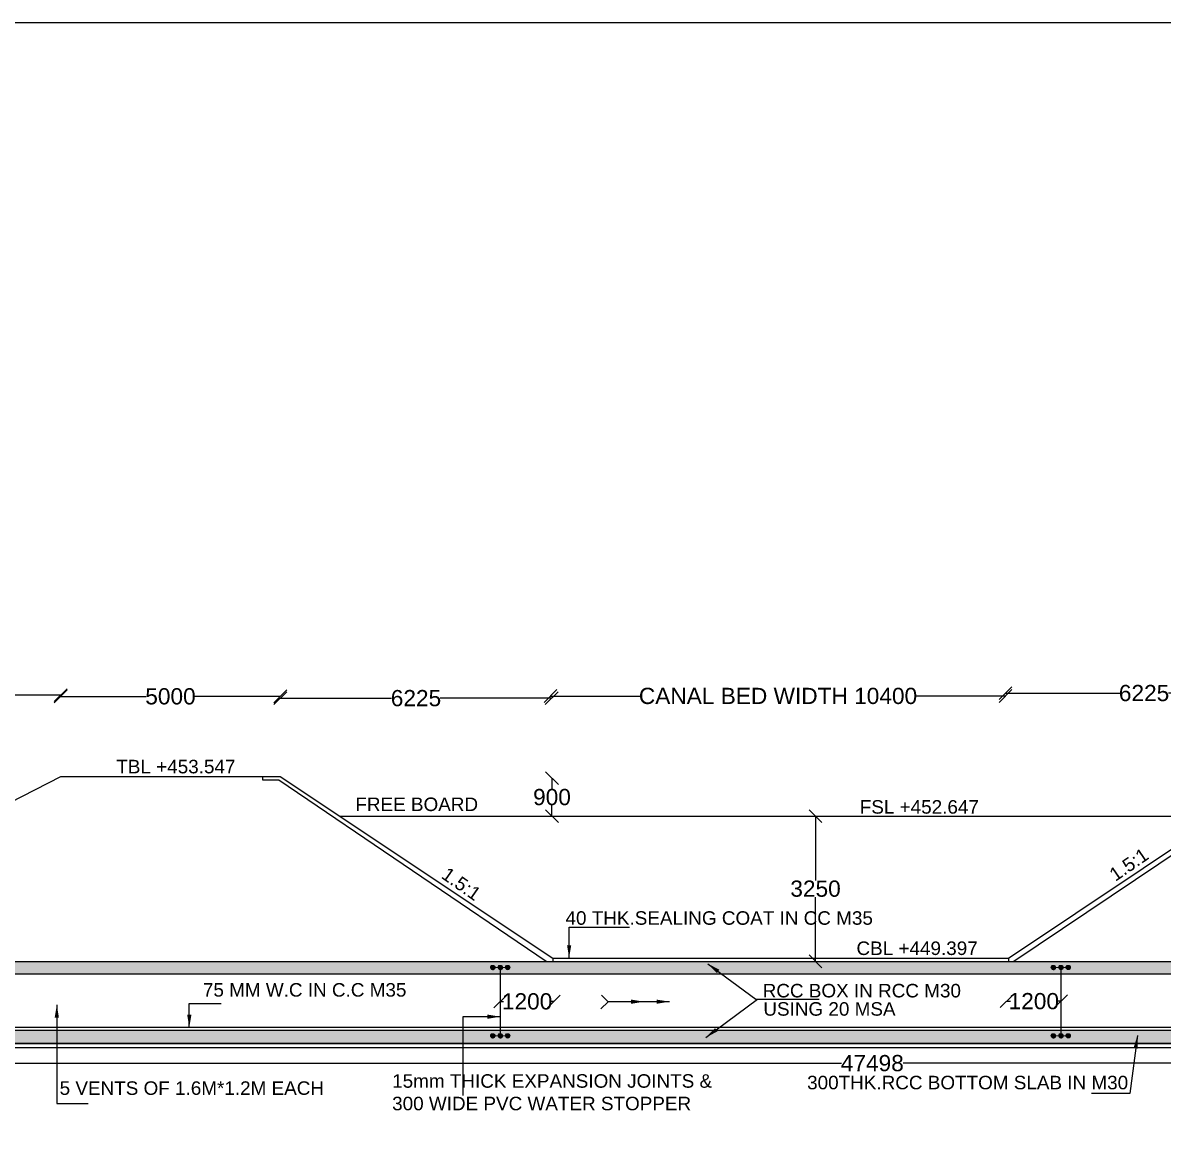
# Model space of a CAD drawing. Header units: millimetres. Extents: x 5124 to 6568637, y 2311 to 91879094.
# Drawn here: x 3647414 to 3655851, y 45949236 to 45957525 of the extents above; entities that cross this region are included whole.
import ezdxf

# ---------------------------------------------------------------- set-up
doc = ezdxf.new("R2010")
doc.units = ezdxf.units.MM
doc.header["$MEASUREMENT"] = 0
for name, color, linetype in [('DIMENSION', 7, 'Continuous'), ('DRAWING', 7, 'Continuous'), ('TEXT', 7, 'Continuous')]:
    doc.layers.add(name, color=color, linetype=linetype)
doc.styles.get("Standard").update_dxf_attribs({"font": 'arial.ttf', "height": 120})
doc.dimstyles.get("Standard").update_dxf_attribs({"dimtxt": 200, "dimasz": 110, "dimexe": 0.18, "dimexo": 0.0625, "dimgap": 0.09, "dimtad": 0, "dimtih": 1, "dimtoh": 1, "dimdec": 0, "dimzin": 0, "dimdsep": 46, "dimtxsty": 'Standard', "dimblk": 'OBLIQUE', "dimcen": 0.09, "dimse1": 1, "dimse2": 1, "dimadec": 0, "dimazin": 0, "dimtfac": 1, "dimtdec": 0, "dimtofl": 0, "dimtmove": 0, "dimatfit": 3, "dimfxl": 1, "dimtolj": 1, "dimtzin": 0, "dimarcsym": 0})
pattern_1 = [(50, (-52365.6, 963.1), (143.45203652, -12.550427), [15, -165]), (355, (-52365.6, 963.1), (-27.7502667, 150.43842674), [12, -132]), (100.4514, (-52353.64, 962.06), (115.70187634, 137.8879084), [12.748038, -140.2284224]), (46.1842, (-52365.6, 1003.1), (213.4482097, -33.10380287), [22.5, -247.5]), (96.6356, (-52347.8, 1000.34), (186.9325411, 194.8235742), [19.1220576, -210.3426]), (351.1842, (-52365.6, 1003.1), (186.932389, 194.8237202), [18, -198]), (21, (-52345.6, 993.1), (119.38141042, -80.52377813), [15, -165]), (326, (-52345.6, 993.1), (48.6630664, 145.030009), [12, -132]), (71.4514, (-52335.65, 986.39), (168.0445257, 64.50609934), [12.748038, -140.2284224]), (37.5, (-52365.595, 963.1), (2.431971063, 66.578770766), [0, -130.4, 0, -134, 0, -132.5]), (7.5, (-52365.595, 963.1), (52.61390749, 78.88234238), [0, -76.4, 0, -127.4, 0, -50.5]), (327.5, (-52410.195, 963.1), (106.764487234, -4.510974347), [0, -50, 0, -156, 0, -207]), (317.5, (-52430.2, 963.1), (116.63723387, 20.02099647), [0, -65, 0, -103.6, 0, -147])]

# ---------------------------------------------------------------- blocks, each defined once
blk = doc.blocks.new('_Oblique')
at = {"color": 0, "linetype": 'ByBlock', "lineweight": -2}
blk.add_line((-0.5, -0.5), (0.5, 0.5), dxfattribs=at)
blk = doc.blocks.new('*D78')
at = {"layer": 'Defpoints', "color": 0, "linetype": 'Continuous', "transparency": 16777216}
for p in [(3645996.8, 45952549.9), (3647693.9, 45952549.9), (3647693.9, 45951947.9)]:
    blk.add_point(p, dxfattribs=at)
at = {"layer": 'DIMENSION', "color": 0, "linetype": 'Continuous', "lineweight": -2, "transparency": 16777216}
for p, q in [((3645996.8, 45952549.9), (3646663.9, 45952549.9)), ((3647693.9, 45952549.9), (3647026.8, 45952549.9))]:
    blk.add_line(p, q, dxfattribs=at)
at = {"layer": 'DIMENSION', "color": 0, "linetype": 'Continuous', "lineweight": -2, "transparency": 16777216, "xscale": 95, "yscale": 95, "zscale": 95, "rotation": 180}
blk.add_blockref('_Oblique', (3645996.8, 45952549.9), dxfattribs=at)
at = {"layer": 'DIMENSION', "color": 0, "linetype": 'Continuous', "lineweight": -2, "transparency": 16777216, "xscale": 95, "yscale": 95, "zscale": 95}
blk.add_blockref('_Oblique', (3647693.9, 45952549.9), dxfattribs=at)
at = {"layer": 'DIMENSION', "color": 0, "linetype": 'Continuous', "transparency": 16777216, "insert": (3646845.3, 45952549.9), "char_height": 120, "attachment_point": 5}
blk.add_mtext('\\A1;4104', dxfattribs=at)
blk = doc.blocks.new('*D79')
at = {"layer": 'Defpoints', "color": 0, "linetype": 'Continuous', "transparency": 16777216}
for p in [(3647693.9, 45952549.9), (3649318.4, 45952541), (3649318.4, 45951947.9)]:
    blk.add_point(p, dxfattribs=at)
at = {"layer": 'DIMENSION', "color": 0, "linetype": 'Continuous', "lineweight": -2, "transparency": 16777216}
for p, q in [((3647693.9, 45952541), (3648327.1, 45952541)), ((3649318.4, 45952541), (3648685.2, 45952541))]:
    blk.add_line(p, q, dxfattribs=at)
at = {"layer": 'DIMENSION', "color": 0, "linetype": 'Continuous', "lineweight": -2, "transparency": 16777216, "xscale": 95, "yscale": 95, "zscale": 95, "rotation": 180}
blk.add_blockref('_Oblique', (3647693.9, 45952541), dxfattribs=at)
at = {"layer": 'DIMENSION', "color": 0, "linetype": 'Continuous', "lineweight": -2, "transparency": 16777216, "xscale": 95, "yscale": 95, "zscale": 95}
blk.add_blockref('_Oblique', (3649318.4, 45952541), dxfattribs=at)
at = {"layer": 'DIMENSION', "color": 0, "linetype": 'Continuous', "transparency": 16777216, "insert": (3648506.1, 45952541), "char_height": 120, "attachment_point": 5}
blk.add_mtext('\\A1;5000', dxfattribs=at)
blk = doc.blocks.new('*D80')
at = {"layer": 'Defpoints', "color": 0, "linetype": 'Continuous', "transparency": 16777216}
for p in [(3649318.4, 45952541), (3651326.5, 45952527.7), (3651326.5, 45952523.2)]:
    blk.add_point(p, dxfattribs=at)
at = {"layer": 'DIMENSION', "color": 0, "linetype": 'Continuous', "lineweight": -2, "transparency": 16777216}
for p, q in [((3649318.4, 45952527.7), (3650142.4, 45952527.7)), ((3651326.5, 45952527.7), (3650502.5, 45952527.7))]:
    blk.add_line(p, q, dxfattribs=at)
at = {"layer": 'DIMENSION', "color": 0, "linetype": 'Continuous', "lineweight": -2, "transparency": 16777216, "xscale": 95, "yscale": 95, "zscale": 95, "rotation": 180}
blk.add_blockref('_Oblique', (3649318.4, 45952527.7), dxfattribs=at)
at = {"layer": 'DIMENSION', "color": 0, "linetype": 'Continuous', "lineweight": -2, "transparency": 16777216, "xscale": 95, "yscale": 95, "zscale": 95}
blk.add_blockref('_Oblique', (3651326.5, 45952527.7), dxfattribs=at)
at = {"layer": 'DIMENSION', "color": 0, "linetype": 'Continuous', "transparency": 16777216, "insert": (3650322.4, 45952527.7), "char_height": 120, "attachment_point": 5}
blk.add_mtext('\\A1;6225', dxfattribs=at)
blk = doc.blocks.new('*D81')
at = {"layer": 'Defpoints', "color": 0, "linetype": 'Continuous', "transparency": 16777216}
for p in [(3651317.8, 45952527.7), (3654683.8, 45952543.9), (3654683.8, 45952543.9)]:
    blk.add_point(p, dxfattribs=at)
at = {"layer": 'DIMENSION', "color": 0, "linetype": 'Continuous', "lineweight": -2, "transparency": 16777216}
for p, q in [((3651317.8, 45952543.9), (3651979.4, 45952543.9)), ((3654683.8, 45952543.9), (3654022.2, 45952543.9))]:
    blk.add_line(p, q, dxfattribs=at)
at = {"layer": 'DIMENSION', "color": 0, "linetype": 'Continuous', "lineweight": -2, "transparency": 16777216, "xscale": 95, "yscale": 95, "zscale": 95, "rotation": 180}
blk.add_blockref('_Oblique', (3651317.8, 45952543.9), dxfattribs=at)
at = {"layer": 'DIMENSION', "color": 0, "linetype": 'Continuous', "lineweight": -2, "transparency": 16777216, "xscale": 95, "yscale": 95, "zscale": 95}
blk.add_blockref('_Oblique', (3654683.8, 45952543.9), dxfattribs=at)
at = {"layer": 'DIMENSION', "color": 0, "linetype": 'Continuous', "transparency": 16777216, "insert": (3653000.8, 45952543.9), "char_height": 120, "attachment_point": 5}
blk.add_mtext('\\A1;CANAL BED WIDTH 10400', dxfattribs=at)
blk = doc.blocks.new('*D82')
at = {"layer": 'Defpoints', "color": 0, "linetype": 'Continuous', "transparency": 16777216}
for p in [(3656699, 45952565.4), (3654683.8, 45952543.9), (3656699, 45951937.4)]:
    blk.add_point(p, dxfattribs=at)
at = {"layer": 'DIMENSION', "color": 0, "linetype": 'Continuous', "lineweight": -2, "transparency": 16777216}
for p, q in [((3654683.8, 45952565.4), (3655529, 45952565.4)), ((3656699, 45952565.4), (3655889.1, 45952565.4))]:
    blk.add_line(p, q, dxfattribs=at)
at = {"layer": 'DIMENSION', "color": 0, "linetype": 'Continuous', "lineweight": -2, "transparency": 16777216, "xscale": 95, "yscale": 95, "zscale": 95, "rotation": 180}
blk.add_blockref('_Oblique', (3654683.8, 45952565.4), dxfattribs=at)
at = {"layer": 'DIMENSION', "color": 0, "linetype": 'Continuous', "lineweight": -2, "transparency": 16777216, "xscale": 95, "yscale": 95, "zscale": 95}
blk.add_blockref('_Oblique', (3656699, 45952565.4), dxfattribs=at)
at = {"layer": 'DIMENSION', "color": 0, "linetype": 'Continuous', "transparency": 16777216, "insert": (3655709, 45952565.4), "char_height": 120, "attachment_point": 5}
blk.add_mtext('\\A1;6225', dxfattribs=at)
blk = doc.blocks.new('*D96')
at = {"layer": 'Defpoints', "color": 0, "linetype": 'Continuous', "transparency": 16777216}
for p in [(3650946.5, 45950284.3), (3651342.6, 45950284.3), (3650946.5, 45949321.2)]:
    blk.add_point(p, dxfattribs=at)
at = {"layer": 'DIMENSION', "color": 0, "linetype": 'Continuous', "lineweight": -2, "transparency": 16777216}
for p, q in [((3650946.5, 45950284.3), (3650971.1, 45950284.3)), ((3651342.6, 45950284.3), (3651318, 45950284.3))]:
    blk.add_line(p, q, dxfattribs=at)
at = {"layer": 'DIMENSION', "color": 0, "linetype": 'Continuous', "lineweight": -2, "transparency": 16777216, "xscale": 95, "yscale": 95, "zscale": 95, "rotation": 180}
blk.add_blockref('_Oblique', (3650946.5, 45950284.3), dxfattribs=at)
at = {"layer": 'DIMENSION', "color": 0, "linetype": 'Continuous', "lineweight": -2, "transparency": 16777216, "xscale": 95, "yscale": 95, "zscale": 95}
blk.add_blockref('_Oblique', (3651342.6, 45950284.3), dxfattribs=at)
at = {"layer": 'DIMENSION', "color": 0, "linetype": 'Continuous', "transparency": 16777216, "insert": (3651144.6, 45950284.3), "char_height": 120, "attachment_point": 5}
blk.add_mtext('\\A1;1200', dxfattribs=at)
blk = doc.blocks.new('*D97')
at = {"layer": 'Defpoints', "color": 0, "linetype": 'Continuous', "transparency": 16777216}
for p in [(3645824.7, 45949837.5), (3661572.2, 45949827.3), (3661572.2, 45948874.4)]:
    blk.add_point(p, dxfattribs=at)
at = {"layer": 'DIMENSION', "color": 0, "linetype": 'Continuous', "lineweight": -2, "transparency": 16777216}
for p, q in [((3645824.7, 45949827.3), (3653470, 45949827.3)), ((3661572.2, 45949827.3), (3653926.9, 45949827.3))]:
    blk.add_line(p, q, dxfattribs=at)
at = {"layer": 'DIMENSION', "color": 0, "linetype": 'Continuous', "lineweight": -2, "transparency": 16777216, "xscale": 95, "yscale": 95, "zscale": 95, "rotation": 180}
blk.add_blockref('_Oblique', (3645824.7, 45949827.3), dxfattribs=at)
at = {"layer": 'DIMENSION', "color": 0, "linetype": 'Continuous', "lineweight": -2, "transparency": 16777216, "xscale": 95, "yscale": 95, "zscale": 95}
blk.add_blockref('_Oblique', (3661572.2, 45949827.3), dxfattribs=at)
at = {"layer": 'DIMENSION', "color": 0, "linetype": 'Continuous', "transparency": 16777216, "insert": (3653698.4, 45949827.3), "char_height": 120, "attachment_point": 5}
blk.add_mtext('\\A1;47498', dxfattribs=at)
blk = doc.blocks.new('*D98')
at = {"layer": 'Defpoints', "color": 0, "linetype": 'Continuous', "transparency": 16777216}
for p in [(3654692.4, 45950286.4), (3654692.4, 45950285.8), (3655094.4, 45950283.1)]:
    blk.add_point(p, dxfattribs=at)
at = {"layer": 'DIMENSION', "color": 0, "linetype": 'Continuous', "lineweight": -2, "transparency": 16777216}
for p, q in [((3654692.4, 45950285.8), (3654720, 45950285.8)), ((3655094.4, 45950285.8), (3655066.9, 45950285.8))]:
    blk.add_line(p, q, dxfattribs=at)
at = {"layer": 'DIMENSION', "color": 0, "linetype": 'Continuous', "lineweight": -2, "transparency": 16777216, "xscale": 95, "yscale": 95, "zscale": 95, "rotation": 180}
blk.add_blockref('_Oblique', (3654692.4, 45950285.8), dxfattribs=at)
at = {"layer": 'DIMENSION', "color": 0, "linetype": 'Continuous', "lineweight": -2, "transparency": 16777216, "xscale": 95, "yscale": 95, "zscale": 95}
blk.add_blockref('_Oblique', (3655094.4, 45950285.8), dxfattribs=at)
at = {"layer": 'DIMENSION', "color": 0, "linetype": 'Continuous', "transparency": 16777216, "insert": (3654893.4, 45950285.8), "char_height": 120, "attachment_point": 5}
blk.add_mtext('\\A1;1200', dxfattribs=at)
blk = doc.blocks.new('*D147')
at = {"layer": 'Defpoints', "color": 0, "linetype": 'Continuous', "transparency": 16777216}
for p in [(3653278.5, 45951655.6), (3653314.1, 45951655.6), (3653280.7, 45950580.6)]:
    blk.add_point(p, dxfattribs=at)
at = {"layer": 'DRAWING', "color": 0, "linetype": 'Continuous', "lineweight": -2, "transparency": 16777216}
for p, q in [((3653278.5, 45951655.6), (3653278.5, 45951179.5)), ((3653278.5, 45950580.6), (3653278.5, 45951056.7))]:
    blk.add_line(p, q, dxfattribs=at)
at = {"layer": 'DRAWING', "color": 0, "linetype": 'Continuous', "lineweight": -2, "transparency": 16777216, "xscale": 95, "yscale": 95, "zscale": 95}
for p, rotation in [((3653278.5, 45951655.6), 90), ((3653278.5, 45950580.6), 270)]:
    blk.add_blockref('_Oblique', p, dxfattribs=dict(at, rotation=rotation))
at = {"layer": 'DRAWING', "color": 0, "linetype": 'Continuous', "transparency": 16777216, "insert": (3653278.5, 45951118.1), "char_height": 120, "attachment_point": 5}
blk.add_mtext('\\A1;3250', dxfattribs=at)
blk = doc.blocks.new('*D148')
at = {"layer": 'Defpoints', "color": 0, "linetype": 'Continuous', "transparency": 16777216}
for p in [(3651317.6, 45951936.2), (3651328.6, 45951936.2), (3651315.4, 45951655.2)]:
    blk.add_point(p, dxfattribs=at)
at = {"layer": 'DRAWING', "color": 0, "linetype": 'Continuous', "lineweight": -2, "transparency": 16777216}
for p, q in [((3651328.6, 45951936.2), (3651328.6, 45951857.1)), ((3651328.6, 45951655.2), (3651328.6, 45951734.3))]:
    blk.add_line(p, q, dxfattribs=at)
at = {"layer": 'DRAWING', "color": 0, "linetype": 'Continuous', "lineweight": -2, "transparency": 16777216, "xscale": 95, "yscale": 95, "zscale": 95}
for p, rotation in [((3651328.6, 45951936.2), 90), ((3651328.6, 45951655.2), 270)]:
    blk.add_blockref('_Oblique', p, dxfattribs=dict(at, rotation=rotation))
at = {"layer": 'DRAWING', "color": 0, "linetype": 'Continuous', "transparency": 16777216, "insert": (3651328.6, 45951795.7), "char_height": 120, "attachment_point": 5}
blk.add_mtext('\\A1;900', dxfattribs=at)

msp = doc.modelspace()

# ---------------------------------------------------------------- hatches: boundary and pattern name
at = {"layer": 'DRAWING', "linetype": 'Continuous'}
h = msp.add_hatch(dxfattribs=at)
h.set_pattern_fill('AR-CONC', color=256, scale=20, style=0)
h.set_pattern_definition(pattern_1)
h.paths.add_polyline_path([(3645996.8, 45951079.1), (3645824.7, 45951079.1), (3645824.7, 45950580.6), (3645996.8, 45950580.6)])
h.paths.add_polyline_path([(3645996.8, 45951079.1), (3645996.8, 45950580.6), (3646257.6, 45950580.6)])
h.paths.add_polyline_path([(3661572.2, 45950486.3), (3661572.2, 45950580.6), (3645824.7, 45950580.6), (3645824.7, 45950486.3)])
h.paths.add_polyline_path([(3650905.8, 45950535.8), (3650931.1, 45950535.8, -1), (3650961.9, 45950535.8), (3650984.8, 45950535.8, -1), (3651015.6, 45950535.8, -1), (3650984.8, 45950535.8), (3650961.9, 45950535.8, -1), (3650931.1, 45950535.8), (3650905.8, 45950535.8, -1), (3650875, 45950535.8, -1)], flags=16)
h.paths.add_polyline_path([(3655053.7, 45950535.8), (3655079.1, 45950535.8, -1), (3655109.8, 45950535.8), (3655132.7, 45950535.8, -1), (3655163.5, 45950535.8, -1), (3655132.7, 45950535.8), (3655109.8, 45950535.8, -1), (3655079.1, 45950535.8), (3655053.7, 45950535.8, -1), (3655022.9, 45950535.8, -1)], flags=16)
h = msp.add_hatch(dxfattribs=at)
h.set_pattern_fill('ANSI31', color=256, style=0)
h.set_pattern_definition([(45, (-52421.73124, 963.10246), (-0.08838834764832, 0.08838834764832), [])])
h.paths.add_polyline_path([(3650875, 45950535.8, 1), (3650905.8, 45950535.8, 1)])
h.paths.add_polyline_path([(3650905.8, 45950030.3, 1), (3650875, 45950030.3, 1)])
h = msp.add_hatch(dxfattribs=at)
h.set_pattern_fill('ANSI31', color=256, style=0)
h.set_pattern_definition([(45, (-52365.59548, 963.10246), (-0.08838834764832, 0.08838834764832), [])])
h.paths.add_polyline_path([(3650931.1, 45950535.8, 1), (3650961.9, 45950535.8, 1)])
h.paths.add_polyline_path([(3650961.9, 45950030.3, 1), (3650931.1, 45950030.3, 1)])
h = msp.add_hatch(dxfattribs=at)
h.set_pattern_fill('ANSI31', color=256, style=0)
h.set_pattern_definition([(45, (-52311.94276, 963.10246), (-0.08838834764832, 0.08838834764832), [])])
h.paths.add_polyline_path([(3650984.8, 45950535.8, 1), (3651015.6, 45950535.8, 1)])
h.paths.add_polyline_path([(3651015.6, 45950030.3, 1), (3650984.8, 45950030.3, 1)])
h = msp.add_hatch(dxfattribs=at)
h.set_pattern_fill('ANSI31', color=256, style=0)
h.set_pattern_definition([(45, (-48273.7966, 963.10246), (-0.08838834764832, 0.08838834764832), [])])
h.paths.add_polyline_path([(3655022.9, 45950535.8, 1), (3655053.7, 45950535.8, 1)])
h.paths.add_polyline_path([(3655053.7, 45950030.3, 1), (3655022.9, 45950030.3, 1)])
h = msp.add_hatch(dxfattribs=at)
h.set_pattern_fill('ANSI31', color=256, style=0)
h.set_pattern_definition([(45, (-48217.66084, 963.10246), (-0.08838834764832, 0.08838834764832), [])])
h.paths.add_polyline_path([(3655079.1, 45950535.8, 1), (3655109.8, 45950535.8, 1)])
h.paths.add_polyline_path([(3655109.8, 45950030.3, 1), (3655079.1, 45950030.3, 1)])
h = msp.add_hatch(dxfattribs=at)
h.set_pattern_fill('ANSI31', color=256, style=0)
h.set_pattern_definition([(45, (-48164.00812, 963.10246), (-0.08838834764832, 0.08838834764832), [])])
h.paths.add_polyline_path([(3655132.7, 45950535.8, 1), (3655163.5, 45950535.8, 1)])
h.paths.add_polyline_path([(3655163.5, 45950030.3, 1), (3655132.7, 45950030.3, 1)])
h = msp.add_hatch(dxfattribs=at)
h.set_pattern_fill('AR-CONC', color=256, scale=20, style=0)
h.set_pattern_definition(pattern_1)
h.paths.add_polyline_path([(3645824.7, 45950069.4), (3645824.7, 45949973.8), (3661572.2, 45949973.8), (3661572.2, 45950069.4)])
h.paths.add_polyline_path([(3650905.8, 45950030.3), (3650931.1, 45950030.3, -1), (3650961.9, 45950030.3), (3650984.8, 45950030.3, -1), (3651015.6, 45950030.3, -1), (3650984.8, 45950030.3), (3650961.9, 45950030.3, -1), (3650931.1, 45950030.3), (3650905.8, 45950030.3, -1), (3650875, 45950030.3, -1)], flags=16)
h.paths.add_polyline_path([(3655053.7, 45950030.3), (3655079.1, 45950030.3, -1), (3655109.8, 45950030.3), (3655132.7, 45950030.3, -1), (3655163.5, 45950030.3, -1), (3655132.7, 45950030.3), (3655109.8, 45950030.3, -1), (3655079.1, 45950030.3), (3655053.7, 45950030.3, -1), (3655022.9, 45950030.3, -1)], flags=16)

# ---------------------------------------------------------------- linework, layer by layer
for p, q in [((3650875, 45950031.4), (3650889.3, 45950045.7)), ((3650875, 45950031.2), (3650889.5, 45950045.7)), ((3650875, 45950031), (3650889.6, 45950045.7)), ((3650875, 45950030.9), (3650889.8, 45950045.7)), ((3650875, 45950030.7), (3650890, 45950045.7)), ((3650875, 45950030.5), (3650890.2, 45950045.7)), ((3650875, 45950030.3), (3650890.4, 45950045.7)), ((3650875, 45950030.1), (3650890.6, 45950045.7)), ((3650875, 45950030), (3650890.7, 45950045.7)), ((3650875, 45950029.8), (3650890.9, 45950045.7)), ((3650875, 45950029.6), (3650891.1, 45950045.7)), ((3650875, 45950029.5), (3650891.2, 45950045.7)), ((3650875, 45950029.3), (3650891.4, 45950045.7)), ((3650875, 45950029.1), (3650891.6, 45950045.7)), ((3650875, 45950031.6), (3650889.1, 45950045.6)), ((3650875, 45950029), (3650891.7, 45950045.6)), ((3650875.1, 45950032.4), (3650888.3, 45950045.6)), ((3650875.1, 45950032.2), (3650888.5, 45950045.6)), ((3650875.1, 45950032), (3650888.7, 45950045.6)), ((3650875.1, 45950031.8), (3650888.9, 45950045.6)), ((3650875.1, 45950028.8), (3650891.9, 45950045.6)), ((3650875.1, 45950028.6), (3650892.1, 45950045.6)), ((3650875.1, 45950028.5), (3650892.2, 45950045.6)), ((3650875.1, 45950028.3), (3650892.4, 45950045.6)), ((3650875.1, 45950028.2), (3650892.5, 45950045.6)), ((3650875.2, 45950033), (3650887.7, 45950045.5)), ((3650875.2, 45950032.8), (3650887.9, 45950045.5)), ((3650875.2, 45950032.6), (3650888.1, 45950045.5)), ((3650875.2, 45950028), (3650892.7, 45950045.5)), ((3650875.2, 45950027.9), (3650892.8, 45950045.5)), ((3650875.2, 45950027.7), (3650893, 45950045.5)), ((3650875.2, 45950027.6), (3650893.1, 45950045.5)), ((3650875.3, 45950033.5), (3650887.2, 45950045.4)), ((3650875.3, 45950033.2), (3650887.4, 45950045.4)), ((3650875.3, 45950027.4), (3650893.3, 45950045.4)), ((3650875.3, 45950027.3), (3650893.4, 45950045.4)), ((3650875.3, 45950027.1), (3650893.6, 45950045.4)), ((3650875.4, 45950033.9), (3650886.8, 45950045.3)), ((3650875.4, 45950033.7), (3650887, 45950045.3)), ((3650875.4, 45950027), (3650893.7, 45950045.3)), ((3650875.4, 45950026.8), (3650893.9, 45950045.3)), ((3650875.4, 45950026.7), (3650894, 45950045.3)), ((3650875.5, 45950034.2), (3650886.5, 45950045.2)), ((3650875.5, 45950026.5), (3650894.1, 45950045.2)), ((3650875.5, 45950026.4), (3650894.3, 45950045.2)), ((3650875.5, 45950026.3), (3650894.4, 45950045.2)), ((3650875.5, 45950034.4), (3650886.3, 45950045.1)), ((3650875.6, 45950034.7), (3650886, 45950045.1)), ((3650875.6, 45950026.1), (3650894.6, 45950045.1)), ((3650875.6, 45950026), (3650894.7, 45950045.1)), ((3650875.6, 45950025.8), (3650894.8, 45950045)), ((3650875.7, 45950034.9), (3650885.8, 45950045)), ((3650875.7, 45950025.7), (3650895, 45950045)), ((3650875.7, 45950025.6), (3650895.1, 45950045)), ((3650875.8, 45950035.2), (3650885.5, 45950044.9)), ((3650875.8, 45950025.4), (3650895.2, 45950044.9)), ((3650875.8, 45950025.3), (3650895.4, 45950044.9)), ((3650875.9, 45950035.4), (3650885.3, 45950044.8)), ((3650875.9, 45950025.2), (3650895.5, 45950044.8)), ((3650875.9, 45950025.1), (3650895.6, 45950044.8)), ((3650876, 45950035.7), (3650885, 45950044.7)), ((3650876, 45950024.9), (3650895.8, 45950044.7)), ((3650876, 45950024.8), (3650895.9, 45950044.7)), ((3650876.1, 45950036), (3650884.7, 45950044.6)), ((3650876.1, 45950024.7), (3650896, 45950044.6)), ((3650876.1, 45950024.5), (3650896.1, 45950044.6)), ((3650876.2, 45950036.3), (3650884.4, 45950044.5)), ((3650876.2, 45950024.4), (3650896.3, 45950044.5)), ((3650876.2, 45950024.3), (3650896.4, 45950044.5)), ((3650876.3, 45950036.6), (3650884.1, 45950044.4)), ((3650876.3, 45950024.2), (3650896.5, 45950044.4)), ((3650876.3, 45950024), (3650896.6, 45950044.4)), ((3650876.4, 45950023.9), (3650896.8, 45950044.3)), ((3650876.4, 45950023.8), (3650896.9, 45950044.3)), ((3650876.5, 45950036.9), (3650883.7, 45950044.2)), ((3650876.5, 45950023.7), (3650897, 45950044.2)), ((3650876.5, 45950023.6), (3650897.1, 45950044.1)), ((3650876.6, 45950023.4), (3650897.2, 45950044.1)), ((3650876.7, 45950037.3), (3650883.4, 45950044)), ((3650876.7, 45950023.3), (3650897.4, 45950044)), ((3650876.7, 45950023.2), (3650897.5, 45950044)), ((3650876.8, 45950023.1), (3650897.6, 45950043.9)), ((3650876.8, 45950023), (3650897.7, 45950043.8)), ((3650876.9, 45950037.7), (3650883, 45950043.8)), ((3650876.9, 45950022.9), (3650897.8, 45950043.8)), ((3650877, 45950022.8), (3650897.9, 45950043.7)), ((3650877, 45950022.6), (3650898, 45950043.7)), ((3650877.1, 45950038.1), (3650882.6, 45950043.6)), ((3650877.1, 45950022.5), (3650898.2, 45950043.6)), ((3650877.2, 45950022.4), (3650898.3, 45950043.5)), ((3650877.2, 45950022.3), (3650898.4, 45950043.5)), ((3650877.3, 45950022.2), (3650898.5, 45950043.4)), ((3650877.4, 45950038.5), (3650882.2, 45950043.3)), ((3650877.4, 45950022.1), (3650898.6, 45950043.3)), ((3650877.4, 45950022), (3650898.7, 45950043.3)), ((3650877.5, 45950021.9), (3650898.8, 45950043.2)), ((3650877.6, 45950021.8), (3650898.9, 45950043.1)), ((3650877.6, 45950021.7), (3650899, 45950043)), ((3650877.7, 45950039), (3650881.6, 45950043)), ((3650877.7, 45950021.6), (3650899.1, 45950043)), ((3650877.8, 45950021.5), (3650899.2, 45950042.9)), ((3650877.9, 45950021.3), (3650899.3, 45950042.8)), ((3650877.9, 45950021.2), (3650899.4, 45950042.7)), ((3650878, 45950021.1), (3650899.5, 45950042.7)), ((3650878.1, 45950021), (3650899.6, 45950042.6)), ((3650878.2, 45950039.7), (3650881, 45950042.5)), ((3650878.2, 45950020.9), (3650899.7, 45950042.5)), ((3650878.2, 45950020.8), (3650899.8, 45950042.4)), ((3650878.3, 45950020.7), (3650899.9, 45950042.4)), ((3650878.4, 45950020.6), (3650900, 45950042.3)), ((3650878.5, 45950020.5), (3650900.1, 45950042.2)), ((3650878.6, 45950020.4), (3650900.2, 45950042.1)), ((3650878.6, 45950020.4), (3650900.3, 45950042)), ((3650878.7, 45950020.3), (3650900.4, 45950042)), ((3650878.8, 45950020.2), (3650900.5, 45950041.9)), ((3650878.9, 45950020.1), (3650900.6, 45950041.8)), ((3650879, 45950020), (3650900.7, 45950041.7)), ((3650879.1, 45950019.9), (3650900.8, 45950041.6)), ((3650879.1, 45950019.8), (3650900.9, 45950041.5)), ((3650879.2, 45950040.9), (3650879.8, 45950041.5)), ((3650879.2, 45950019.7), (3650901, 45950041.5)), ((3650879.3, 45950019.6), (3650901.1, 45950041.4)), ((3650879.4, 45950019.5), (3650901.2, 45950041.3)), ((3650879.5, 45950019.4), (3650901.3, 45950041.2)), ((3650879.6, 45950019.3), (3650901.3, 45950041.1)), ((3650879.7, 45950019.3), (3650901.4, 45950041)), ((3650879.8, 45950019.2), (3650901.5, 45950040.9)), ((3650879.8, 45950019.1), (3650901.6, 45950040.8)), ((3650879.9, 45950019), (3650901.7, 45950040.8)), ((3650880, 45950018.9), (3650901.8, 45950040.7)), ((3650880.1, 45950018.8), (3650901.9, 45950040.6)), ((3650880.2, 45950018.7), (3650901.9, 45950040.5)), ((3650880.3, 45950018.7), (3650902, 45950040.4)), ((3650880.4, 45950018.6), (3650902.1, 45950040.3)), ((3650880.5, 45950018.5), (3650902.2, 45950040.2)), ((3650880.6, 45950018.4), (3650902.3, 45950040.1)), ((3650880.7, 45950018.3), (3650902.3, 45950040)), ((3650880.8, 45950018.3), (3650902.4, 45950039.9)), ((3650880.9, 45950018.2), (3650902.5, 45950039.8)), ((3650881, 45950018.1), (3650902.6, 45950039.7)), ((3650881.1, 45950018), (3650902.7, 45950039.6)), ((3650881.2, 45950018), (3650902.7, 45950039.5)), ((3650881.3, 45950017.9), (3650902.8, 45950039.4)), ((3650881.4, 45950017.8), (3650902.9, 45950039.3)), ((3650881.5, 45950017.7), (3650903, 45950039.2)), ((3650881.6, 45950017.7), (3650903, 45950039.1)), ((3650881.7, 45950017.6), (3650903.1, 45950039)), ((3650881.8, 45950017.5), (3650903.2, 45950038.9)), ((3650881.9, 45950017.4), (3650903.2, 45950038.8)), ((3650882, 45950017.4), (3650903.3, 45950038.7)), ((3650882.1, 45950017.3), (3650903.4, 45950038.6)), ((3650882.2, 45950017.2), (3650903.4, 45950038.4)), ((3650882.4, 45950017.2), (3650903.5, 45950038.3)), ((3650882.5, 45950017.1), (3650903.6, 45950038.2)), ((3650882.6, 45950017), (3650903.6, 45950038.1)), ((3650882.7, 45950017), (3650903.7, 45950038)), ((3650882.8, 45950016.9), (3650903.8, 45950037.9)), ((3650882.9, 45950016.8), (3650903.8, 45950037.8)), ((3650883, 45950016.8), (3650903.9, 45950037.7)), ((3650883.1, 45950016.7), (3650904, 45950037.5)), ((3650883.3, 45950016.7), (3650904, 45950037.4)), ((3650883.4, 45950016.6), (3650904.1, 45950037.3)), ((3650883.5, 45950016.5), (3650904.1, 45950037.2)), ((3650883.6, 45950016.5), (3650904.2, 45950037.1)), ((3650883.7, 45950016.4), (3650904.3, 45950037)), ((3650883.8, 45950016.4), (3650904.3, 45950036.8)), ((3650884, 45950016.3), (3650904.4, 45950036.7)), ((3650884.1, 45950016.3), (3650904.4, 45950036.6)), ((3650884.2, 45950016.2), (3650904.5, 45950036.5)), ((3650884.3, 45950016.2), (3650904.5, 45950036.4)), ((3650884.5, 45950016.1), (3650904.6, 45950036.2)), ((3650884.6, 45950016), (3650904.6, 45950036.1)), ((3650884.7, 45950016), (3650904.7, 45950036)), ((3650884.8, 45950015.9), (3650904.7, 45950035.8)), ((3650885, 45950015.9), (3650904.8, 45950035.7)), ((3650885.1, 45950015.9), (3650904.8, 45950035.6)), ((3650885.2, 45950015.8), (3650904.9, 45950035.5)), ((3650885.4, 45950015.8), (3650904.9, 45950035.3)), ((3650885.5, 45950015.7), (3650905, 45950035.2)), ((3650885.6, 45950015.7), (3650905, 45950035.1)), ((3650885.8, 45950015.6), (3650905.1, 45950034.9)), ((3650885.9, 45950015.6), (3650905.1, 45950034.8)), ((3650886, 45950015.5), (3650905.1, 45950034.7)), ((3650886.2, 45950015.5), (3650905.2, 45950034.5)), ((3650886.3, 45950015.5), (3650905.2, 45950034.4)), ((3650886.4, 45950015.4), (3650905.3, 45950034.2)), ((3650886.6, 45950015.4), (3650905.3, 45950034.1)), ((3650886.7, 45950015.4), (3650905.3, 45950034)), ((3650886.9, 45950015.3), (3650905.4, 45950033.8)), ((3650887, 45950015.3), (3650905.4, 45950033.7)), ((3650887.2, 45950015.3), (3650905.4, 45950033.5)), ((3650887.3, 45950015.2), (3650905.5, 45950033.4)), ((3650887.4, 45950015.2), (3650905.5, 45950033.2)), ((3650887.6, 45950015.2), (3650905.5, 45950033.1)), ((3650887.7, 45950015.1), (3650905.5, 45950032.9)), ((3650887.9, 45950015.1), (3650905.6, 45950032.8)), ((3650888, 45950015.1), (3650905.6, 45950032.6)), ((3650888.2, 45950015.1), (3650905.6, 45950032.5)), ((3650888.4, 45950015), (3650905.6, 45950032.3)), ((3650888.5, 45950015), (3650905.7, 45950032.2)), ((3650888.7, 45950015), (3650905.7, 45950032)), ((3650888.8, 45950015), (3650905.7, 45950031.9)), ((3650889, 45950015), (3650905.7, 45950031.7)), ((3650889.2, 45950015), (3650905.7, 45950031.5)), ((3650889.3, 45950015), (3650905.7, 45950031.4)), ((3650889.5, 45950014.9), (3650905.7, 45950031.2)), ((3650889.7, 45950014.9), (3650905.8, 45950031)), ((3650889.8, 45950014.9), (3650905.8, 45950030.9)), ((3650890, 45950014.9), (3650905.8, 45950030.7)), ((3650890.2, 45950014.9), (3650905.8, 45950030.5)), ((3650890.3, 45950014.9), (3650905.8, 45950030.3)), ((3650890.5, 45950014.9), (3650905.8, 45950030.2)), ((3650890.7, 45950014.9), (3650905.8, 45950030)), ((3650890.9, 45950014.9), (3650905.8, 45950029.8)), ((3650891.1, 45950014.9), (3650905.8, 45950029.6)), ((3650891.3, 45950014.9), (3650905.7, 45950029.4)), ((3650891.4, 45950015), (3650905.7, 45950029.2)), ((3650891.6, 45950015), (3650905.7, 45950029.1)), ((3650891.8, 45950015), (3650905.7, 45950028.9)), ((3650892, 45950015), (3650905.7, 45950028.7)), ((3650892.2, 45950015), (3650905.7, 45950028.5)), ((3650892.4, 45950015.1), (3650905.6, 45950028.3)), ((3650892.6, 45950015.1), (3650905.6, 45950028.1)), ((3650892.8, 45950015.1), (3650905.6, 45950027.8)), ((3650893.1, 45950015.1), (3650905.5, 45950027.6)), ((3650893.3, 45950015.2), (3650905.5, 45950027.4)), ((3650893.5, 45950015.2), (3650905.5, 45950027.2)), ((3650893.7, 45950015.3), (3650905.4, 45950027)), ((3650893.9, 45950015.3), (3650905.4, 45950026.7)), ((3650894.2, 45950015.4), (3650905.3, 45950026.5)), ((3650894.4, 45950015.5), (3650905.2, 45950026.3)), ((3650894.7, 45950015.5), (3650905.2, 45950026)), ((3650894.9, 45950015.6), (3650905.1, 45950025.8)), ((3650895.2, 45950015.7), (3650905, 45950025.5)), ((3650895.4, 45950015.8), (3650904.9, 45950025.2)), ((3650895.7, 45950015.9), (3650904.8, 45950025)), ((3650896, 45950016), (3650904.7, 45950024.7)), ((3650896.3, 45950016.1), (3650904.6, 45950024.4)), ((3650896.6, 45950016.2), (3650904.5, 45950024.1)), ((3650896.9, 45950016.4), (3650904.3, 45950023.7)), ((3650897.3, 45950016.6), (3650904.1, 45950023.4)), ((3650897.7, 45950016.7), (3650903.9, 45950023)), ((3650898.1, 45950017), (3650903.7, 45950022.6)), ((3650898.5, 45950017.2), (3650903.5, 45950022.2)), ((3650899, 45950017.6), (3650903.1, 45950021.7)), ((3650984.8, 45950031.4), (3650999.1, 45950045.7)), ((3650984.8, 45950031.2), (3650999.3, 45950045.7)), ((3650984.8, 45950031), (3650999.4, 45950045.7)), ((3650984.8, 45950030.9), (3650999.6, 45950045.7)), ((3650984.8, 45950030.7), (3650999.8, 45950045.7)), ((3650984.8, 45950030.5), (3651000, 45950045.7)), ((3650984.8, 45950030.3), (3651000.2, 45950045.7)), ((3650984.8, 45950030.1), (3651000.3, 45950045.7)), ((3650984.8, 45950030), (3651000.5, 45950045.7)), ((3650984.8, 45950029.8), (3651000.7, 45950045.7)), ((3650984.8, 45950029.6), (3651000.9, 45950045.7)), ((3650984.8, 45950029.5), (3651001, 45950045.7)), ((3650984.8, 45950029.3), (3651001.2, 45950045.7)), ((3650984.8, 45950029.1), (3651001.4, 45950045.7)), ((3650984.8, 45950031.8), (3650998.7, 45950045.6)), ((3650984.8, 45950031.6), (3650998.9, 45950045.6)), ((3650984.8, 45950029), (3651001.5, 45950045.6)), ((3650984.8, 45950028.8), (3651001.7, 45950045.6)), ((3650984.9, 45950032.4), (3650998.1, 45950045.6)), ((3650984.9, 45950032.2), (3650998.3, 45950045.6)), ((3650984.9, 45950032), (3650998.5, 45950045.6)), ((3650984.9, 45950028.6), (3651001.8, 45950045.6)), ((3650984.9, 45950028.5), (3651002, 45950045.6)), ((3650984.9, 45950028.3), (3651002.2, 45950045.6)), ((3650984.9, 45950028.2), (3651002.3, 45950045.6)), ((3650984.9, 45950032.6), (3650997.9, 45950045.5)), ((3650984.9, 45950028), (3651002.5, 45950045.5)), ((3650985, 45950033), (3650997.4, 45950045.5)), ((3650985, 45950032.8), (3650997.7, 45950045.5)), ((3650985, 45950027.9), (3651002.6, 45950045.5)), ((3650985, 45950027.7), (3651002.8, 45950045.5)), ((3650985, 45950027.6), (3651002.9, 45950045.5)), ((3650985.1, 45950033.5), (3650997, 45950045.4)), ((3650985.1, 45950033.2), (3650997.2, 45950045.4)), ((3650985.1, 45950027.4), (3651003.1, 45950045.4)), ((3650985.1, 45950027.3), (3651003.2, 45950045.4)), ((3650985.1, 45950027.1), (3651003.4, 45950045.4)), ((3650985.1, 45950027), (3651003.5, 45950045.3)), ((3650985.2, 45950033.9), (3650996.5, 45950045.3)), ((3650985.2, 45950033.7), (3650996.8, 45950045.3)), ((3650985.2, 45950026.8), (3651003.7, 45950045.3)), ((3650985.2, 45950026.7), (3651003.8, 45950045.3)), ((3650985.2, 45950026.5), (3651003.9, 45950045.2)), ((3650985.3, 45950034.2), (3650996.3, 45950045.2)), ((3650985.3, 45950026.4), (3651004.1, 45950045.2)), ((3650985.3, 45950026.3), (3651004.2, 45950045.2)), ((3650985.3, 45950034.4), (3650996.1, 45950045.1)), ((3650985.4, 45950034.7), (3650995.8, 45950045.1)), ((3650985.4, 45950026.1), (3651004.4, 45950045.1)), ((3650985.4, 45950026), (3651004.5, 45950045.1)), ((3650985.4, 45950025.8), (3651004.6, 45950045)), ((3650985.5, 45950034.9), (3650995.6, 45950045)), ((3650985.5, 45950025.7), (3651004.8, 45950045)), ((3650985.5, 45950025.6), (3651004.9, 45950045)), ((3650985.6, 45950035.2), (3650995.3, 45950044.9)), ((3650985.6, 45950025.4), (3651005, 45950044.9)), ((3650985.6, 45950025.3), (3651005.2, 45950044.9)), ((3650985.7, 45950035.4), (3650995, 45950044.8)), ((3650985.7, 45950025.2), (3651005.3, 45950044.8)), ((3650985.7, 45950025.1), (3651005.4, 45950044.8)), ((3650985.7, 45950024.9), (3651005.6, 45950044.7)), ((3650985.8, 45950035.7), (3650994.8, 45950044.7)), ((3650985.8, 45950024.8), (3651005.7, 45950044.7)), ((3650985.8, 45950024.7), (3651005.8, 45950044.6)), ((3650985.9, 45950036), (3650994.5, 45950044.6)), ((3650985.9, 45950024.5), (3651005.9, 45950044.6)), ((3650985.9, 45950024.4), (3651006.1, 45950044.5)), ((3650986, 45950036.3), (3650994.2, 45950044.5)), ((3650986, 45950024.3), (3651006.2, 45950044.5)), ((3650986.1, 45950036.6), (3650993.9, 45950044.4)), ((3650986.1, 45950024.2), (3651006.3, 45950044.4)), ((3650986.1, 45950024), (3651006.4, 45950044.4)), ((3650986.2, 45950023.9), (3651006.6, 45950044.3)), ((3650986.2, 45950023.8), (3651006.7, 45950044.3)), ((3650986.3, 45950036.9), (3650993.5, 45950044.2)), ((3650986.3, 45950023.7), (3651006.8, 45950044.2)), ((3650986.3, 45950023.6), (3651006.9, 45950044.1)), ((3650986.4, 45950023.4), (3651007, 45950044.1)), ((3650986.4, 45950023.3), (3651007.2, 45950044)), ((3650986.4, 45950037.3), (3650993.2, 45950044)), ((3650986.5, 45950023.2), (3651007.3, 45950044)), ((3650986.6, 45950023.1), (3651007.4, 45950043.9)), ((3650986.6, 45950037.7), (3650992.8, 45950043.8)), ((3650986.6, 45950023), (3651007.5, 45950043.8)), ((3650986.7, 45950022.9), (3651007.6, 45950043.8)), ((3650986.8, 45950022.8), (3651007.7, 45950043.7)), ((3650986.8, 45950022.6), (3651007.8, 45950043.7)), ((3650986.9, 45950038.1), (3650992.4, 45950043.6)), ((3650986.9, 45950022.5), (3651008, 45950043.6)), ((3650987, 45950022.4), (3651008.1, 45950043.5)), ((3650987, 45950022.3), (3651008.2, 45950043.5)), ((3650987.1, 45950022.2), (3651008.3, 45950043.4)), ((3650987.1, 45950038.5), (3650992, 45950043.3)), ((3650987.2, 45950022.1), (3651008.4, 45950043.3)), ((3650987.2, 45950022), (3651008.5, 45950043.3)), ((3650987.3, 45950021.9), (3651008.6, 45950043.2)), ((3650987.4, 45950021.8), (3651008.7, 45950043.1)), ((3650987.4, 45950021.7), (3651008.8, 45950043)), ((3650987.5, 45950039), (3650991.4, 45950043)), ((3650987.5, 45950021.6), (3651008.9, 45950043)), ((3650987.6, 45950021.5), (3651009, 45950042.9)), ((3650987.7, 45950021.3), (3651009.1, 45950042.8)), ((3650987.7, 45950021.2), (3651009.2, 45950042.7)), ((3650987.8, 45950021.1), (3651009.3, 45950042.7)), ((3650987.9, 45950021), (3651009.4, 45950042.6)), ((3650988, 45950039.7), (3650990.8, 45950042.5)), ((3650988, 45950020.9), (3651009.5, 45950042.5)), ((3650988, 45950020.8), (3651009.6, 45950042.4)), ((3650988.1, 45950020.7), (3651009.7, 45950042.4)), ((3650988.2, 45950020.6), (3651009.8, 45950042.3)), ((3650988.3, 45950020.5), (3651009.9, 45950042.2)), ((3650988.3, 45950020.4), (3651010, 45950042.1)), ((3650988.4, 45950020.4), (3651010.1, 45950042)), ((3650988.5, 45950020.3), (3651010.2, 45950042)), ((3650988.6, 45950020.2), (3651010.3, 45950041.9)), ((3650988.7, 45950020.1), (3651010.4, 45950041.8)), ((3650988.8, 45950020), (3651010.5, 45950041.7)), ((3650988.8, 45950019.9), (3651010.6, 45950041.6)), ((3650988.9, 45950019.8), (3651010.7, 45950041.5)), ((3650989, 45950040.9), (3650989.6, 45950041.5)), ((3650989, 45950019.7), (3651010.8, 45950041.5)), ((3650989.1, 45950019.6), (3651010.9, 45950041.4)), ((3650989.2, 45950019.5), (3651011, 45950041.3)), ((3650989.3, 45950019.4), (3651011, 45950041.2)), ((3650989.4, 45950019.3), (3651011.1, 45950041.1)), ((3650989.5, 45950019.3), (3651011.2, 45950041)), ((3650989.5, 45950019.2), (3651011.3, 45950040.9)), ((3650989.6, 45950019.1), (3651011.4, 45950040.8)), ((3650989.7, 45950019), (3651011.5, 45950040.8)), ((3650989.8, 45950018.9), (3651011.6, 45950040.7)), ((3650989.9, 45950018.8), (3651011.6, 45950040.6)), ((3650990, 45950018.7), (3651011.7, 45950040.5)), ((3650990.1, 45950018.7), (3651011.8, 45950040.4)), ((3650990.2, 45950018.6), (3651011.9, 45950040.3)), ((3650990.3, 45950018.5), (3651012, 45950040.2)), ((3650990.4, 45950018.4), (3651012.1, 45950040.1)), ((3650990.5, 45950018.3), (3651012.1, 45950040)), ((3650990.6, 45950018.3), (3651012.2, 45950039.9)), ((3650990.7, 45950018.2), (3651012.3, 45950039.8)), ((3650990.8, 45950018.1), (3651012.4, 45950039.7)), ((3650990.9, 45950018), (3651012.4, 45950039.6)), ((3650991, 45950018), (3651012.5, 45950039.5)), ((3650991.1, 45950017.9), (3651012.6, 45950039.4)), ((3650991.2, 45950017.8), (3651012.7, 45950039.3)), ((3650991.3, 45950017.7), (3651012.7, 45950039.2)), ((3650991.4, 45950017.7), (3651012.8, 45950039.1)), ((3650991.5, 45950017.6), (3651012.9, 45950039)), ((3650991.6, 45950017.5), (3651013, 45950038.9)), ((3650991.7, 45950017.4), (3651013, 45950038.8)), ((3650991.8, 45950017.4), (3651013.1, 45950038.7)), ((3650991.9, 45950017.3), (3651013.2, 45950038.6)), ((3650992, 45950017.2), (3651013.2, 45950038.4)), ((3650992.1, 45950017.2), (3651013.3, 45950038.3)), ((3650992.3, 45950017.1), (3651013.4, 45950038.2)), ((3650992.4, 45950017), (3651013.4, 45950038.1)), ((3650992.5, 45950017), (3651013.5, 45950038)), ((3650992.6, 45950016.9), (3651013.6, 45950037.9)), ((3650992.7, 45950016.8), (3651013.6, 45950037.8)), ((3650992.8, 45950016.8), (3651013.7, 45950037.7)), ((3650992.9, 45950016.7), (3651013.8, 45950037.5)), ((3650993, 45950016.7), (3651013.8, 45950037.4)), ((3650993.2, 45950016.6), (3651013.9, 45950037.3)), ((3650993.3, 45950016.5), (3651013.9, 45950037.2)), ((3650993.4, 45950016.5), (3651014, 45950037.1)), ((3650993.5, 45950016.4), (3651014, 45950037)), ((3650993.6, 45950016.4), (3651014.1, 45950036.8)), ((3650993.8, 45950016.3), (3651014.2, 45950036.7)), ((3650993.9, 45950016.3), (3651014.2, 45950036.6)), ((3650994, 45950016.2), (3651014.3, 45950036.5)), ((3650994.1, 45950016.2), (3651014.3, 45950036.4)), ((3650994.2, 45950016.1), (3651014.4, 45950036.2)), ((3650994.4, 45950016), (3651014.4, 45950036.1)), ((3650994.5, 45950016), (3651014.5, 45950036)), ((3650994.6, 45950015.9), (3651014.5, 45950035.8)), ((3650994.8, 45950015.9), (3651014.6, 45950035.7)), ((3650994.9, 45950015.9), (3651014.6, 45950035.6)), ((3650995, 45950015.8), (3651014.7, 45950035.5)), ((3650995.1, 45950015.8), (3651014.7, 45950035.3)), ((3650995.3, 45950015.7), (3651014.8, 45950035.2)), ((3650995.4, 45950015.7), (3651014.8, 45950035.1)), ((3650995.5, 45950015.6), (3651014.8, 45950034.9)), ((3650995.7, 45950015.6), (3651014.9, 45950034.8)), ((3650995.8, 45950015.5), (3651014.9, 45950034.7)), ((3650996, 45950015.5), (3651015, 45950034.5)), ((3650996.1, 45950015.5), (3651015, 45950034.4)), ((3650996.2, 45950015.4), (3651015, 45950034.2)), ((3650996.4, 45950015.4), (3651015.1, 45950034.1)), ((3650996.5, 45950015.4), (3651015.1, 45950034)), ((3650996.7, 45950015.3), (3651015.2, 45950033.8)), ((3650996.8, 45950015.3), (3651015.2, 45950033.7)), ((3650996.9, 45950015.3), (3651015.2, 45950033.5)), ((3650997.1, 45950015.2), (3651015.2, 45950033.4)), ((3650997.2, 45950015.2), (3651015.3, 45950033.2)), ((3650997.4, 45950015.2), (3651015.3, 45950033.1)), ((3650997.5, 45950015.1), (3651015.3, 45950032.9)), ((3650997.7, 45950015.1), (3651015.4, 45950032.8)), ((3650997.8, 45950015.1), (3651015.4, 45950032.6)), ((3650998, 45950015.1), (3651015.4, 45950032.5)), ((3650998.1, 45950015), (3651015.4, 45950032.3)), ((3650998.3, 45950015), (3651015.4, 45950032.2)), ((3650998.5, 45950015), (3651015.5, 45950032)), ((3650998.6, 45950015), (3651015.5, 45950031.9)), ((3650998.8, 45950015), (3651015.5, 45950031.7)), ((3650998.9, 45950015), (3651015.5, 45950031.5)), ((3650999.1, 45950015), (3651015.5, 45950031.4)), ((3650999.3, 45950014.9), (3651015.5, 45950031.2)), ((3650999.4, 45950014.9), (3651015.5, 45950031)), ((3650999.6, 45950014.9), (3651015.6, 45950030.9)), ((3650999.8, 45950014.9), (3651015.6, 45950030.7)), ((3651000, 45950014.9), (3651015.6, 45950030.5)), ((3651000.1, 45950014.9), (3651015.6, 45950030.3)), ((3651000.3, 45950014.9), (3651015.6, 45950030.2)), ((3651000.5, 45950014.9), (3651015.6, 45950030)), ((3651000.7, 45950014.9), (3651015.6, 45950029.8)), ((3651000.9, 45950014.9), (3651015.5, 45950029.6)), ((3651001, 45950014.9), (3651015.5, 45950029.4)), ((3651001.2, 45950015), (3651015.5, 45950029.2)), ((3651001.4, 45950015), (3651015.5, 45950029.1)), ((3651001.6, 45950015), (3651015.5, 45950028.9)), ((3651001.8, 45950015), (3651015.5, 45950028.7)), ((3651002, 45950015), (3651015.4, 45950028.5)), ((3651002.2, 45950015.1), (3651015.4, 45950028.3)), ((3651002.4, 45950015.1), (3651015.4, 45950028.1)), ((3651002.6, 45950015.1), (3651015.4, 45950027.8)), ((3651002.8, 45950015.1), (3651015.3, 45950027.6)), ((3651003.1, 45950015.2), (3651015.3, 45950027.4)), ((3651003.3, 45950015.2), (3651015.2, 45950027.2)), ((3651003.5, 45950015.3), (3651015.2, 45950027)), ((3651003.7, 45950015.3), (3651015.1, 45950026.7)), ((3651004, 45950015.4), (3651015.1, 45950026.5)), ((3651004.2, 45950015.5), (3651015, 45950026.3)), ((3651004.5, 45950015.5), (3651015, 45950026)), ((3651004.7, 45950015.6), (3651014.9, 45950025.8)), ((3651005, 45950015.7), (3651014.8, 45950025.5)), ((3651005.2, 45950015.8), (3651014.7, 45950025.2)), ((3651005.5, 45950015.9), (3651014.6, 45950025)), ((3651005.8, 45950016), (3651014.5, 45950024.7)), ((3651006.1, 45950016.1), (3651014.4, 45950024.4)), ((3651006.4, 45950016.2), (3651014.2, 45950024.1)), ((3651006.7, 45950016.4), (3651014.1, 45950023.7)), ((3651007.1, 45950016.6), (3651013.9, 45950023.4)), ((3651007.4, 45950016.7), (3651013.7, 45950023)), ((3651007.8, 45950017), (3651013.5, 45950022.6)), ((3651008.3, 45950017.2), (3651013.2, 45950022.2)), ((3651008.8, 45950017.6), (3651012.9, 45950021.7)), ((3650899.6, 45950018), (3650902.7, 45950021.1)), ((3650900.5, 45950018.8), (3650901.9, 45950020.1)), ((3651009.4, 45950018), (3651012.5, 45950021.1)), ((3651010.3, 45950018.8), (3651011.7, 45950020.1))]:
    msp.add_line(p, q, dxfattribs=at)
for points in [[(3676048.7, 45957524.5), (3637644.4, 45957524.5), (3637644.4, 45930559.1), (3676048.7, 45930559.1)], [(3661572.2, 45950069.4), (3645824.7, 45950069.4), (3645824.7, 45949973.8), (3661572.2, 45949973.8)]]:
    msp.add_lwpolyline(points, close=True, dxfattribs=at)
for points in [[(3645996.8, 45951079.1), (3647693.9, 45951947.9), (3649318.4, 45951947.9), (3651334.8, 45950605.5), (3651334.8, 45950580.6)], [(3651284.8, 45950580.6), (3649308.6, 45951920.5), (3649190.3, 45951920.5), (3649190.3, 45951947.9)], [(3654706.9, 45950605.5), (3656699, 45951937.4), (3656840.2, 45951937.4), (3659513, 45951937.4), (3661403.6, 45950990.2)], [(3656840.2, 45951937.4), (3656840.2, 45951904.5), (3656719.5, 45951904.5), (3654746.4, 45950580.6)], [(3649758.4, 45951654.9), (3656278.5, 45951656.2)], [(3645824.7, 45950580.6), (3661572.2, 45950580.6)], [(3661572.2, 45950580.6), (3661572.2, 45950486.3), (3645824.7, 45950486.3), (3645824.7, 45950580.6)], [(3651334.8, 45950605.5), (3654706.9, 45950605.5), (3654706.9, 45950580.6)], [(3651744.2, 45950282.6), (3651691, 45950230.7)], [(3651744.2, 45950282.6), (3651694.9, 45950331.4)], [(3664458.1, 45950090.9), (3643286.1, 45950090.9)], [(3664875.6, 45950069.4), (3645824.7, 45950069.4)], [(3661572.2, 45949973.8), (3645824.7, 45949973.8)], [(3661572.2, 45949941.2), (3645824.7, 45949941.2)]]:
    msp.add_lwpolyline(points, dxfattribs=at)
at = {"layer": 'DRAWING', "linetype": 'Continuous', "const_width": 8}
for points in [[(3650905.7, 45950535.8), (3650984.8, 45950535.8)], [(3650946.5, 45950535.8), (3650946.5, 45950030.3)], [(3655053.6, 45950535.8), (3655132.7, 45950535.8)], [(3655094.4, 45950535.8), (3655094.4, 45950030.3)], [(3650905.7, 45950030.3), (3650984.8, 45950030.3)], [(3655053.6, 45950030.3), (3655132.7, 45950030.3)]]:
    msp.add_lwpolyline(points, dxfattribs=at)
at = {"layer": 'DRAWING', "linetype": 'Continuous'}
for centre in [(3650890.4, 45950535.8), (3650946.5, 45950535.8), (3651000.2, 45950535.8), (3655038.3, 45950535.8), (3655094.4, 45950535.8), (3655148.1, 45950535.8), (3650890.4, 45950030.3), (3650946.5, 45950030.3), (3651000.2, 45950030.3), (3655038.3, 45950030.3), (3655094.4, 45950030.3), (3655148.1, 45950030.3)]:
    msp.add_circle(centre, 15.4, dxfattribs=at)

# ---------------------------------------------------------------- texts
at = {"layer": 'TEXT', "linetype": 'Continuous'}
for s, p in [('FREE BOARD', (3649873.8, 45951692.9)), ('FSL +452.647', (3653605.7, 45951673.6)), ('40 THK.SEALING COAT IN CC M35', (3651428.6, 45950851.6)), ('CBL +449.397', (3653581.4, 45950627.9)), ('75 MM W.C IN C.C M35', (3648746.1, 45950320)), ('RCC BOX IN RCC M30', (3652887.4, 45950314.2)), ('USING 20 MSA', (3652892.4, 45950178.9)), ('5 VENTS OF 1.6M*1.2M EACH', (3647686.1, 45949593.2)), ('300THK.RCC BOTTOM SLAB IN M30', (3653216.2, 45949634.3))]:
    msp.add_text(s, height=100, dxfattribs=at).set_placement(p)
for rotation, p in [(34.55529, (3655496.8, 45951168.4)), (324.98158, (3650502.5, 45951202.1))]:
    msp.add_text('1.5:1', height=100, rotation=rotation, dxfattribs=at).set_placement(p)
at = {"layer": 'TEXT', "linetype": 'Continuous', "char_height": 100, "attachment_point": 1}
for s, insert, width in [('TBL +453.547', (3648105.3, 45952071.9), 876.239), ('15mm THICK EXPANSION JOINTS & 300 WIDE PVC WATER STOPPER  ', (3650146.1, 45949745.9), 2404.7)]:
    msp.add_mtext(s, dxfattribs=dict(at, insert=insert, width=width))

# ---------------------------------------------------------------- dimensions: what is measured, and where the dimension line sits
at = {"layer": 'DIMENSION', "linetype": 'Continuous'}
for base, p1, p2, text, picture, middle in [((3654683.8, 45952543.9), (3651317.8, 45952527.7), (3654683.8, 45952543.9), 'CANAL BED WIDTH 10400', '*D81', (3653000.8, 45952543.9)), ((3647693.9, 45952549.9), (3645996.8, 45952549.9), (3647693.9, 45951947.9), '4104', '*D78', (3646845.3, 45952549.9)), ((3649318.4, 45952541), (3647693.9, 45952549.9), (3649318.4, 45951947.9), '5000', '*D79', (3648506.1, 45952541)), ((3651326.5, 45952527.7), (3649318.4, 45952541), (3651326.5, 45952523.2), '6225', '*D80', (3650322.4, 45952527.7)), ((3650946.5, 45950284.3), (3651342.6, 45950284.3), (3650946.5, 45949321.2), '1200', '*D96', (3651144.6, 45950284.3)), ((3654692.4, 45950285.8), (3655094.4, 45950283.1), (3654692.4, 45950286.4), '1200', '*D98', (3654893.4, 45950285.8)), ((3661572.2, 45949827.3), (3645824.7, 45949837.5), (3661572.2, 45948874.4), '47498', '*D97', (3653698.4, 45949827.3))]:
    dim = msp.add_linear_dim(base=base, p1=p1, p2=p2, text=text, dimstyle='Standard', override={"dimasz": 95, "dimarcsym": 1}, dxfattribs=at)
    dim.commit()
    dim.dimension.update_dxf_attribs({"geometry": picture, "text_midpoint": middle})
dim = msp.add_linear_dim(base=(3656699, 45952565.4), p1=(3654683.8, 45952543.9), p2=(3656699, 45951937.4), text='6225', dimstyle='Standard', override={"dimasz": 95, "dimarcsym": 1}, dxfattribs=at)
dim.commit()
dim.dimension.update_dxf_attribs({"geometry": '*D82', "text_midpoint": (3655709, 45952565.4), "dimtype": 160})
at = {"layer": 'DRAWING', "linetype": 'Continuous'}
for base, p1, p2, text, picture, middle in [((3651328.6, 45951936.2), (3651315.4, 45951655.2), (3651317.6, 45951936.2), '900', '*D148', (3651328.6, 45951795.7)), ((3653278.5, 45951655.6), (3653280.7, 45950580.6), (3653314.1, 45951655.6), '3250', '*D147', (3653278.5, 45951118.1))]:
    dim = msp.add_linear_dim(base=base, p1=p1, p2=p2, angle=90, text=text, dimstyle='Standard', override={"dimasz": 95, "dimarcsym": 1}, dxfattribs=at)
    dim.commit()
    dim.dimension.update_dxf_attribs({"geometry": picture, "text_midpoint": middle})

# ---------------------------------------------------------------- leaders
for points in [[(3651455.5, 45950605.5), (3651455.5, 45950834), (3651903, 45950834)], [(3652481.5, 45950563.2), (3652836.4, 45950301), (3653306.2, 45950301)], [(3652008.9, 45950282.6), (3651744.2, 45950282.6)], [(3652196.9, 45950282.6), (3651965.8, 45950282.6)], [(3652467.8, 45950018.6), (3652849.3, 45950301)], [(3647665.1, 45950259.2), (3647665.1, 45949529.1), (3647896.7, 45949529.1)], [(3648645.4, 45950090.9), (3648645.4, 45950269), (3648879.9, 45950269)], [(3650946.5, 45950171.5), (3650669.6, 45950171.5), (3650669.6, 45949587.7)], [(3655659.5, 45950031.7), (3655602.5, 45949602.7), (3655320.5, 45949602.7)]]:
    msp.add_leader(points, dimstyle='Standard', override={"dimasz": 95, "dimgap": 0.09, "dimtad": 0, "dimarcsym": 1}, dxfattribs=at)

doc.saveas('drawing.dxf')
